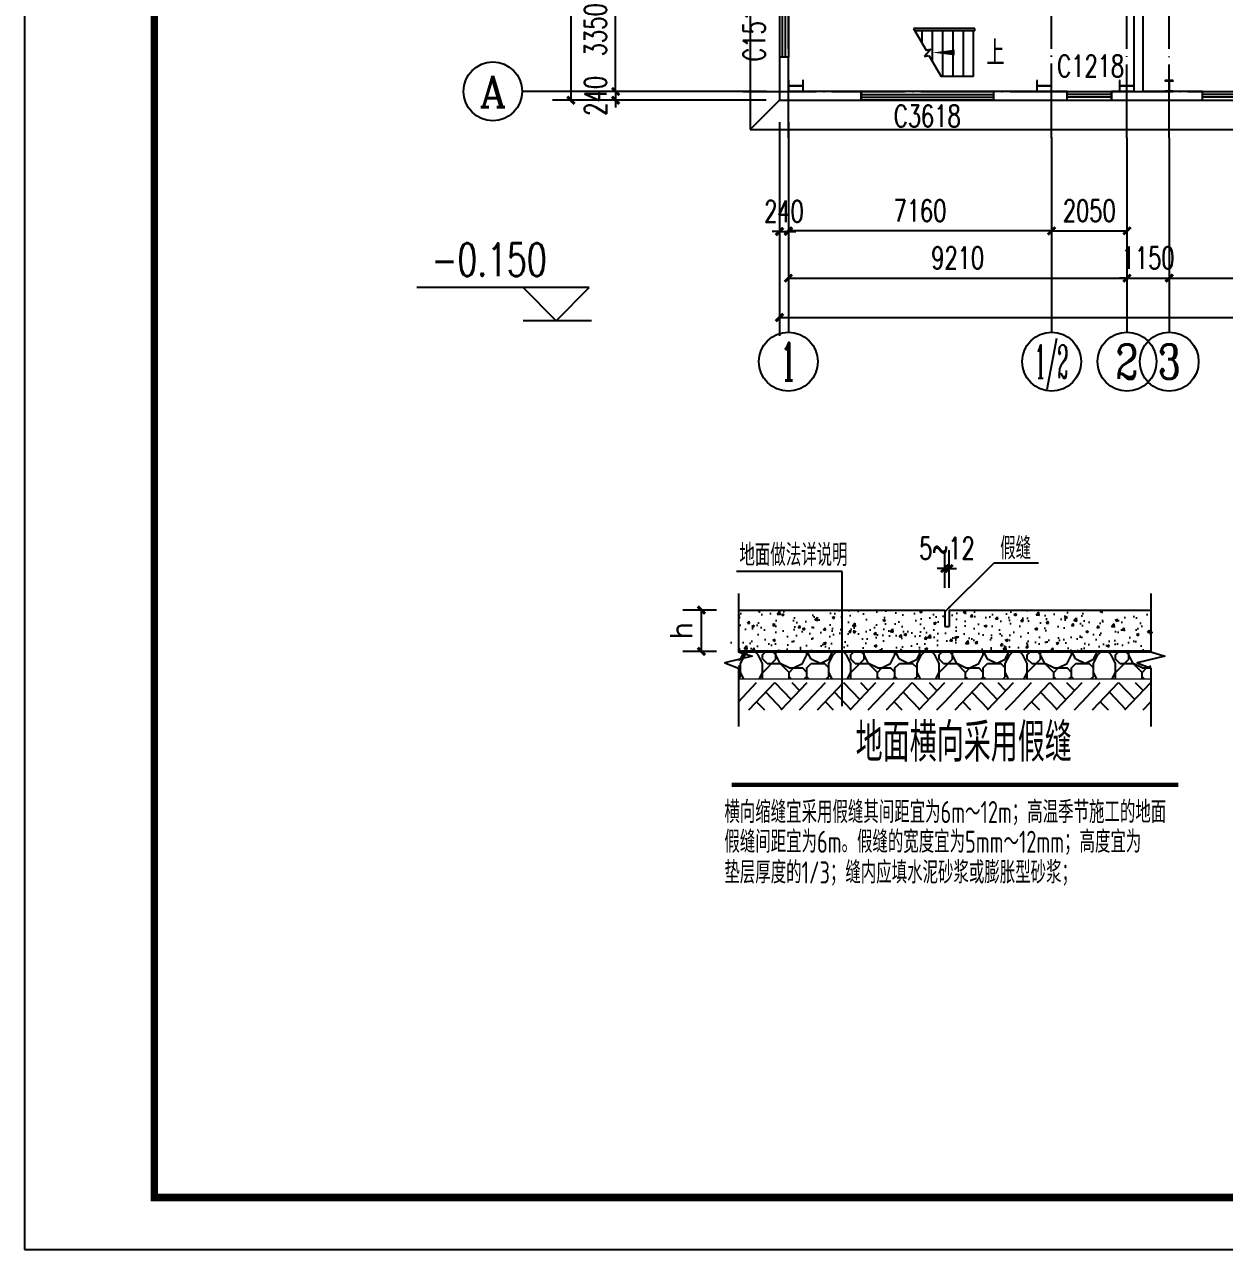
# Model space of a CAD drawing. Extents: x -89996 to 1006241, y -2176 to 440573.
# Drawn here: x 90043 to 122682, y 190896 to 224204 of the extents above; entities that cross this region are included whole.
import ezdxf
from ezdxf.enums import TextEntityAlignment as Align

# ---------------------------------------------------------------- set-up
doc = ezdxf.new("R2010")
doc.units = 0
doc.header["$LTSCALE"] = 1000
doc.header["$MEASUREMENT"] = 0
doc.linetypes.add('DOTE', pattern=[2.42, 2, -0.2, 0.02, -0.2])
for name, color, linetype in [('AXIS', 3, 'Continuous'), ('AXIS_TEXT', 7, 'Continuous'), ('BOLT', 251, 'Continuous'), ('DIM_SYMB', 3, 'Continuous'), ('DOTE', 1, 'DOTE'), ('GROUND', 2, 'Continuous'), ('GZ', 50, 'Continuous'), ('PUB_TEXT', 7, 'Continuous'), ('PUB_TITLE', 4, 'Continuous'), ('STAIR', 2, 'Continuous'), ('TEXT', 7, 'Continuous'), ('WALL', 9, 'Continuous'), ('WINDOW', 4, 'Continuous'), ('WINDOW_TEXT', 7, 'Continuous')]:
    doc.layers.add(name, color=color, linetype=linetype)
doc.styles.add('_TCH_AXIS', font='COMPLEX', dxfattribs={"bigfont": 'GBCBIG'})
doc.styles.add('_TCH_DIM', font='SIMPLEX', dxfattribs={"bigfont": 'GBCBIG'})
doc.styles.add('_TCH_DIM_T3', font='SIMPLEX', dxfattribs={"width": 0.705882, "bigfont": 'GBCBIG'})
doc.styles.add('_TCH_WINDOW', font='SIMPLEX', dxfattribs={"height": 3.5, "bigfont": 'GBCBIG'})
doc.styles.add('COMPLEX', font='COMPLEX')
doc.styles.add('TSSD_Norm', font='tssdeng.shx', dxfattribs={"bigfont": 'hztxt.shx'})
doc.dimstyles.new('_TCH_ARCH&&200', dxfattribs={"dimtxt": 595, "dimasz": 200, "dimexe": 500, "dimexo": 600, "dimgap": 252.5, "dimtad": 1, "dimdec": 0, "dimzin": 0, "dimdsep": 46, "dimtxsty": '_TCH_DIM_T3', "dimblk": 'ARCHTICK', "dimcen": 0.09, "dimclrt": 7, "dimazin": 2, "dimtfac": 1, "dimtdec": 0, "dimtix": 1, "dimtmove": 2, "dimatfit": 3, "dimfxl": 0, "dimtolj": 1, "dimtzin": 0, "dimarcsym": 0})
doc.dimstyles.new('TCH-200-1', dxfattribs={"dimtxt": 595, "dimasz": 200, "dimexe": 500, "dimexo": 600, "dimgap": 252.5, "dimtad": 1, "dimdec": 0, "dimzin": 0, "dimdsep": 46, "dimtxsty": '_TCH_DIM_T3', "dimblk": 'ARCHTICK', "dimcen": 0.09, "dimclrd": 3, "dimclre": 3, "dimclrt": 7, "dimazin": 2, "dimtfac": 1, "dimtdec": 0, "dimtix": 1, "dimtmove": 2, "dimatfit": 3, "dimfxl": 0, "dimtolj": 1, "dimtzin": 0, "dimarcsym": 0})

# ---------------------------------------------------------------- blocks, each defined once
blk = doc.blocks.new('_ArchTick')
at = {"color": 0, "linetype": 'ByBlock', "const_width": 0.4}
blk.add_lwpolyline([(-0.5, -0.5), (0.5, 0.5)], dxfattribs=at)
blk = doc.blocks.new('*D22')
at = {"layer": 'Defpoints', "color": 0, "transparency": 16777216}
for p in [(117979, 221385), (120029, 221385), (120029, 218591)]:
    blk.add_point(p, dxfattribs=at)
at = {"layer": 'WALL', "color": 3, "lineweight": -2, "transparency": 16777216}
for p, q in [((117979, 220785), (117979, 218091)), ((120029, 220785), (120029, 218091)), ((117979, 218591), (120029, 218591))]:
    blk.add_line(p, q, dxfattribs=at)
at = {"layer": 'WALL', "color": 3, "lineweight": -2, "transparency": 16777216, "xscale": 200, "yscale": 200, "zscale": 200, "rotation": 180}
blk.add_blockref('_ArchTick', (117979, 218591), dxfattribs=at)
at = {"layer": 'WALL', "color": 3, "lineweight": -2, "transparency": 16777216, "xscale": 200, "yscale": 200, "zscale": 200}
blk.add_blockref('_ArchTick', (120029, 218591), dxfattribs=at)
at = {"layer": 'WALL', "color": 7, "transparency": 16777216, "insert": (119004, 219141), "char_height": 595, "attachment_point": 5, "style": '_TCH_DIM_T3'}
blk.add_mtext('\\A1;2050', dxfattribs=at)
blk = doc.blocks.new('_AXISO')
blk.add_circle((0, 0), 0.5)
at = {"layer": 'AXIS_TEXT', "style": 'COMPLEX', "width": 1.041667}
blk.add_attdef('A', text='', height=0.56, dxfattribs=at).set_placement((-0.25, -0.28), (0.25, -0.28), align=Align.FIT)
blk = doc.blocks.new('*D3005')
at = {"layer": 'AXIS', "color": 0, "lineweight": -2, "transparency": 16777216}
for p, q in [((1480, -627), (1480, -4337)), ((10690, -627), (10690, -4337)), ((1480, -3837), (10690, -3837))]:
    blk.add_line(p, q, dxfattribs=at)
at = {"layer": 'Defpoints', "color": 0, "transparency": 16777216}
for p in [(1480, -27), (10690, -27), (10690, -3837)]:
    blk.add_point(p, dxfattribs=at)
at = {"layer": 'AXIS', "color": 0, "lineweight": -2, "transparency": 16777216, "xscale": 200, "yscale": 200, "zscale": 200, "rotation": 180}
blk.add_blockref('_ArchTick', (1480, -3837), dxfattribs=at)
at = {"layer": 'AXIS', "color": 0, "lineweight": -2, "transparency": 16777216, "xscale": 200, "yscale": 200, "zscale": 200}
blk.add_blockref('_ArchTick', (10690, -3837), dxfattribs=at)
at = {"layer": 'AXIS', "color": 7, "transparency": 16777216, "insert": (6085, -3287), "char_height": 595, "attachment_point": 5, "style": '_TCH_DIM_T3'}
blk.add_mtext('\\A1;9210', dxfattribs=at)
blk = doc.blocks.new('*D3006')
at = {"layer": 'AXIS', "color": 0, "lineweight": -2, "transparency": 16777216}
for p, q in [((10690, -627), (10690, -4337)), ((11840, -627), (11840, -4337)), ((10690, -3837), (10490, -3837)), ((10690, -3837), (11840, -3837)), ((11840, -3837), (12040, -3837))]:
    blk.add_line(p, q, dxfattribs=at)
at = {"layer": 'Defpoints', "color": 0, "transparency": 16777216}
for p in [(10690, -27), (11840, -27), (11840, -3837)]:
    blk.add_point(p, dxfattribs=at)
at = {"layer": 'AXIS', "color": 0, "lineweight": -2, "transparency": 16777216, "xscale": 200, "yscale": 200, "zscale": 200}
blk.add_blockref('_ArchTick', (10690, -3837), dxfattribs=at)
at = {"layer": 'AXIS', "color": 0, "lineweight": -2, "transparency": 16777216, "xscale": 200, "yscale": 200, "zscale": 200, "rotation": 180}
blk.add_blockref('_ArchTick', (11840, -3837), dxfattribs=at)
at = {"layer": 'AXIS', "color": 7, "transparency": 16777216, "insert": (11265, -3287), "char_height": 595, "attachment_point": 5, "style": '_TCH_DIM_T3'}
blk.add_mtext('\\A1;1150', dxfattribs=at)
blk = doc.blocks.new('*D3007')
at = {"layer": 'AXIS', "color": 0, "lineweight": -2, "transparency": 16777216}
for p, q in [((11840, -627), (11840, -4337)), ((17240, -627), (17240, -4337)), ((11840, -3837), (17240, -3837))]:
    blk.add_line(p, q, dxfattribs=at)
at = {"layer": 'Defpoints', "color": 0, "transparency": 16777216}
for p in [(11840, -27), (17240, -27), (17240, -3837)]:
    blk.add_point(p, dxfattribs=at)
at = {"layer": 'AXIS', "color": 0, "lineweight": -2, "transparency": 16777216, "xscale": 200, "yscale": 200, "zscale": 200, "rotation": 180}
blk.add_blockref('_ArchTick', (11840, -3837), dxfattribs=at)
at = {"layer": 'AXIS', "color": 0, "lineweight": -2, "transparency": 16777216, "xscale": 200, "yscale": 200, "zscale": 200}
blk.add_blockref('_ArchTick', (17240, -3837), dxfattribs=at)
at = {"layer": 'AXIS', "color": 7, "transparency": 16777216, "insert": (14540, -3287), "char_height": 595, "attachment_point": 5, "style": '_TCH_DIM_T3'}
blk.add_mtext('\\A1;5400', dxfattribs=at)
blk = doc.blocks.new('*D3031')
at = {"layer": 'AXIS', "color": 0, "lineweight": -2, "transparency": 16777216}
for p, q in [((-360, 4590), (-3718, 4590)), ((-3218, 1240), (-3218, 4590)), ((-360, 1240), (-3718, 1240))]:
    blk.add_line(p, q, dxfattribs=at)
at = {"layer": 'Defpoints', "color": 0, "transparency": 16777216}
for p in [(-3218, 4590), (240, 4590), (240, 1240)]:
    blk.add_point(p, dxfattribs=at)
at = {"layer": 'AXIS', "color": 0, "lineweight": -2, "transparency": 16777216, "xscale": 200, "yscale": 200, "zscale": 200}
for p, rotation in [((-3218, 4590), 90), ((-3218, 1240), 270)]:
    blk.add_blockref('_ArchTick', p, dxfattribs=dict(at, rotation=rotation))
at = {"layer": 'AXIS', "color": 7, "transparency": 16777216, "insert": (-3768, 2915), "char_height": 595, "attachment_point": 5, "rotation": 90, "style": '_TCH_DIM_T3'}
blk.add_mtext('\\A1;3350', dxfattribs=at)
blk = doc.blocks.new('*D24')
at = {"layer": 'Defpoints', "color": 0, "transparency": 16777216}
for p in [(110819, 221385), (117979, 221385), (110819, 218591)]:
    blk.add_point(p, dxfattribs=at)
at = {"layer": 'WALL', "color": 3, "lineweight": -2, "transparency": 16777216}
for p, q in [((110819, 220785), (110819, 218091)), ((117979, 220785), (117979, 218091)), ((117979, 218591), (110819, 218591))]:
    blk.add_line(p, q, dxfattribs=at)
at = {"layer": 'WALL', "color": 3, "lineweight": -2, "transparency": 16777216, "xscale": 200, "yscale": 200, "zscale": 200, "rotation": 180}
blk.add_blockref('_ArchTick', (110819, 218591), dxfattribs=at)
at = {"layer": 'WALL', "color": 3, "lineweight": -2, "transparency": 16777216, "xscale": 200, "yscale": 200, "zscale": 200}
blk.add_blockref('_ArchTick', (117979, 218591), dxfattribs=at)
at = {"layer": 'WALL', "color": 7, "transparency": 16777216, "insert": (114399, 219141), "char_height": 595, "attachment_point": 5, "style": '_TCH_DIM_T3'}
blk.add_mtext('\\A1;7160', dxfattribs=at)
blk = doc.blocks.new('*D25')
at = {"layer": 'Defpoints', "color": 0, "transparency": 16777216}
for p in [(110829, 222385), (106121, 222145), (110589, 222145)]:
    blk.add_point(p, dxfattribs=at)
at = {"layer": 'WALL', "color": 3, "lineweight": -2, "transparency": 16777216}
for p, q in [((106121, 222385), (106121, 222585)), ((110229, 222385), (105621, 222385)), ((106121, 222385), (106121, 222145)), ((109989, 222145), (105621, 222145)), ((106121, 222145), (106121, 221945))]:
    blk.add_line(p, q, dxfattribs=at)
at = {"layer": 'WALL', "color": 3, "lineweight": -2, "transparency": 16777216, "xscale": 200, "yscale": 200, "zscale": 200}
for p, rotation in [((106121, 222385), 270), ((106121, 222145), 90)]:
    blk.add_blockref('_ArchTick', p, dxfattribs=dict(at, rotation=rotation))
at = {"layer": 'WALL', "color": 7, "transparency": 16777216, "insert": (105571, 222265), "char_height": 595, "attachment_point": 5, "rotation": 90, "style": '_TCH_DIM_T3'}
blk.add_mtext('\\A1;240', dxfattribs=at)
blk = doc.blocks.new('*D32')
at = {"layer": 'Defpoints', "color": 0, "transparency": 16777216}
for p in [(110819, 262235), (104903, 222145), (110819, 222145)]:
    blk.add_point(p, dxfattribs=at)
at = {"layer": 'WALL', "color": 3, "lineweight": -2, "transparency": 16777216}
for p, q in [((110219, 262235), (104403, 262235)), ((104903, 262235), (104903, 222145)), ((110219, 222145), (104403, 222145))]:
    blk.add_line(p, q, dxfattribs=at)
at = {"layer": 'WALL', "color": 3, "lineweight": -2, "transparency": 16777216, "xscale": 200, "yscale": 200, "zscale": 200}
for p, rotation in [((104903, 262235), 90), ((104903, 222145), 270)]:
    blk.add_blockref('_ArchTick', p, dxfattribs=dict(at, rotation=rotation))
at = {"layer": 'WALL', "color": 7, "transparency": 16777216, "insert": (104353, 242190), "char_height": 595, "attachment_point": 5, "rotation": 90, "style": '_TCH_DIM_T3'}
blk.add_mtext('\\A1;40090', dxfattribs=at)
blk = doc.blocks.new('*D26')
at = {"layer": 'Defpoints', "color": 0, "transparency": 16777216}
for p in [(110579, 222145), (110819, 222145), (110819, 218575)]:
    blk.add_point(p, dxfattribs=at)
at = {"layer": 'WALL', "color": 3, "lineweight": -2, "transparency": 16777216}
for p, q in [((110579, 221545), (110579, 218075)), ((110819, 221545), (110819, 218075)), ((110579, 218575), (110379, 218575)), ((110579, 218575), (110819, 218575)), ((110819, 218575), (111019, 218575))]:
    blk.add_line(p, q, dxfattribs=at)
at = {"layer": 'WALL', "color": 3, "lineweight": -2, "transparency": 16777216, "xscale": 200, "yscale": 200, "zscale": 200}
blk.add_blockref('_ArchTick', (110579, 218575), dxfattribs=at)
at = {"layer": 'WALL', "color": 3, "lineweight": -2, "transparency": 16777216, "xscale": 200, "yscale": 200, "zscale": 200, "rotation": 180}
blk.add_blockref('_ArchTick', (110819, 218575), dxfattribs=at)
at = {"layer": 'WALL', "color": 7, "transparency": 16777216, "insert": (110699, 219125), "char_height": 595, "attachment_point": 5, "style": '_TCH_DIM_T3'}
blk.add_mtext('\\A1;240', dxfattribs=at)
blk = doc.blocks.new('*D27')
at = {"layer": 'Defpoints', "color": 0, "transparency": 16777216}
for p in [(110579, 222145), (199579, 222145), (199579, 216237)]:
    blk.add_point(p, dxfattribs=at)
at = {"layer": 'WALL', "color": 3, "lineweight": -2, "transparency": 16777216}
for p, q in [((110579, 221545), (110579, 215737)), ((199579, 221545), (199579, 215737)), ((110579, 216237), (199579, 216237))]:
    blk.add_line(p, q, dxfattribs=at)
at = {"layer": 'WALL', "color": 3, "lineweight": -2, "transparency": 16777216, "xscale": 200, "yscale": 200, "zscale": 200, "rotation": 180}
blk.add_blockref('_ArchTick', (110579, 216237), dxfattribs=at)
at = {"layer": 'WALL', "color": 3, "lineweight": -2, "transparency": 16777216, "xscale": 200, "yscale": 200, "zscale": 200}
blk.add_blockref('_ArchTick', (199579, 216237), dxfattribs=at)
at = {"layer": 'WALL', "color": 7, "transparency": 16777216, "insert": (155079, 216787), "char_height": 595, "attachment_point": 5, "style": '_TCH_DIM_T3'}
blk.add_mtext('\\A1;89000', dxfattribs=at)
blk = doc.blocks.new('*D214')
at = {"layer": 'AXIS', "color": 3, "lineweight": -2, "transparency": 16777216}
for p, q in [((115071, 208883), (115071, 209914)), ((115191, 208883), (115191, 209914)), ((115071, 209414), (114871, 209414)), ((115071, 209414), (115191, 209414)), ((115191, 209414), (115391, 209414))]:
    blk.add_line(p, q, dxfattribs=at)
at = {"layer": 'Defpoints', "color": 0, "transparency": 16777216}
for p in [(115191, 209414), (115071, 208283), (115191, 208283)]:
    blk.add_point(p, dxfattribs=at)
at = {"layer": 'AXIS', "color": 3, "lineweight": -2, "transparency": 16777216, "xscale": 200, "yscale": 200, "zscale": 200}
blk.add_blockref('_ArchTick', (115071, 209414), dxfattribs=at)
at = {"layer": 'AXIS', "color": 3, "lineweight": -2, "transparency": 16777216, "xscale": 200, "yscale": 200, "zscale": 200, "rotation": 180}
blk.add_blockref('_ArchTick', (115191, 209414), dxfattribs=at)
at = {"layer": 'AXIS', "color": 7, "transparency": 16777216, "insert": (115131, 209964), "char_height": 595, "attachment_point": 5, "style": '_TCH_DIM_T3'}
blk.add_mtext('\\A1;5~12', dxfattribs=at)
blk = doc.blocks.new('*U212')
for p, q in [((0, -413), (350, -62)), ((200, -562), (700, -62)), ((700, -62), (1013, -375)), ((825, -562), (1325, -62)), ((1025, -62), (1175, -212)), ((350, -413), (500, -562)), ((525, -238), (837, -550)), ((1175, -562), (1325, -413))]:
    blk.add_line(p, q)
blk = doc.blocks.new('*D220')
at = {"color": 3, "lineweight": -2, "transparency": 16777216}
for p, q in [((108863, 208283), (107952, 208283)), ((108452, 208283), (108452, 207159)), ((108863, 207159), (107952, 207159))]:
    blk.add_line(p, q, dxfattribs=at)
at = {"layer": 'Defpoints', "color": 0, "transparency": 16777216}
for p in [(109463, 208283), (108452, 207159), (109463, 207159)]:
    blk.add_point(p, dxfattribs=at)
at = {"color": 3, "lineweight": -2, "transparency": 16777216, "xscale": 200, "yscale": 200, "zscale": 200}
for p, rotation in [((108452, 208283), 90), ((108452, 207159), 270)]:
    blk.add_blockref('_ArchTick', p, dxfattribs=dict(at, rotation=rotation))
at = {"color": 7, "transparency": 16777216, "insert": (107902, 207721), "char_height": 595, "attachment_point": 5, "rotation": 90, "style": '_TCH_DIM_T3'}
blk.add_mtext('\\A1;{\\W1;h}', dxfattribs=at)
blk = doc.blocks.new('$TCHSYS$WIN2D')
for p, q in [((-0.5, 0.5), (0.5, 0.5)), ((-0.5, 0.5), (-0.5, -0.5)), ((0.5, 0.5), (0.5, -0.5)), ((0.5, 0.1667), (-0.5, 0.1667)), ((0.5, -0.1667), (-0.5, -0.1667)), ((-0.5, -0.5), (0.5, -0.5))]:
    blk.add_line(p, q)
blk = doc.blocks.new('A$C3A647AB8')
at = {"layer": 'AXIS'}
for p, q in [((240, 1240), (-5757.4, 1240)), ((1480, -26.8), (1480, -5307.8)), ((10690.2, -26.8), (10690.2, -5307.8)), ((11840, -26.8), (11840, -5307.8))]:
    blk.add_line(p, q, dxfattribs=at)
at = {"layer": 'DOTE'}
for p, q in [((1480, -26.8), (1480, 41826.8)), ((8640.2, -24.6), (8640.2, 41826.8)), ((10690.2, -24.6), (10690.2, 41826.8)), ((11840, -26.8), (11840, 41826.8)), ((240, 1240), (91240, 1240))]:
    blk.add_line(p, q, dxfattribs=at)
at = {"layer": 'GZ'}
for points in [[(1480, 1540), (1480, 1240), (1490, 1240), (1490, 1383.2), (1495, 1387), (1865.3, 1387), (1870, 1383.2), (1870, 1240), (1880, 1240), (1880, 1540), (1870, 1540), (1870, 1397), (1865.5, 1393), (1495, 1393), (1490, 1397), (1490, 1540), (1480, 1540)], [(8240.2, 1540), (8240.2, 1240), (8250.2, 1240), (8250.2, 1383.2), (8255.2, 1387), (8625.5, 1387), (8630.2, 1383.2), (8630.2, 1240), (8640.2, 1240), (8640.2, 1540), (8630.2, 1540), (8630.2, 1397), (8625.7, 1393), (8255.2, 1393), (8250.2, 1397), (8250.2, 1540), (8240.2, 1540)], [(10490, 1540), (10490, 1240), (10500, 1240), (10500, 1383.2), (10505, 1387), (10875.3, 1387), (10880, 1383.2), (10880, 1240), (10890, 1240), (10890, 1540), (10880, 1540), (10880, 1397), (10875.5, 1393), (10505, 1393), (10500, 1397), (10500, 1540), (10490, 1540)], [(11950, 1540), (11730, 1540), (11730, 1530), (11833.1, 1530), (11837, 1525), (11837, 1254.6), (11833.1, 1250), (11730, 1250), (11730, 1240), (11950, 1240), (11950, 1250), (11847, 1250), (11843, 1254.5), (11843, 1525), (11847, 1530), (11950, 1530), (11950, 1540)]]:
    blk.add_lwpolyline(points, close=True, dxfattribs=at)
at = {"layer": 'AXIS'}
ref = blk.add_blockref('_AXISO', (-6557.4, 1240), dxfattribs=dict(at, xscale=1600, yscale=1600, zscale=1600))
ref.add_attrib('A', 'A', dxfattribs={"layer": 'AXIS_TEXT', "height": 850.4, "style": '_TCH_AXIS'}).set_placement((-6921.9, 814.8), (-6193, 814.8), align=Align.FIT)
ref = blk.add_blockref('_AXISO', (1480, -6107.8), dxfattribs=dict(at, xscale=1600, yscale=1600, zscale=1600))
ref.add_attrib('A', '1', dxfattribs={"layer": 'AXIS_TEXT', "height": 1029.4, "style": '_TCH_AXIS'}).set_placement((1259.4, -6622.5), (1700.6, -6622.5), align=Align.FIT)
ref = blk.add_blockref('_AXISO', (10690.2, -6107.8), dxfattribs=dict(at, xscale=1600, yscale=1600, zscale=1600))
ref.add_attrib('A', '2', dxfattribs={"layer": 'AXIS_TEXT', "height": 931.9, "style": '_TCH_AXIS'}).set_placement((10379.5, -6573.7), (11000.8, -6573.7), align=Align.FIT)
ref = blk.add_blockref('_AXISO', (11840, -6107.8), dxfattribs=dict(at, xscale=1600, yscale=1600, zscale=1600))
ref.add_attrib('A', '3', dxfattribs={"layer": 'AXIS_TEXT', "height": 931.9, "style": '_TCH_AXIS'}).set_placement((11529.4, -6573.7), (12150.6, -6573.7), align=Align.FIT)
for p1, p2, distance, picture, middle in [((240, 1240), (240, 4590), 3458.2, '*D3031', (-3768.2, 2915)), ((1480, -26.8), (10690.2, -26.8), -3809.8, '*D3005', (6085.1, -3286.6)), ((10690.2, -26.8), (11840, -26.8), -3809.8, '*D3006', (11265.1, -3286.6)), ((11840, -26.8), (17240, -26.8), -3809.8, '*D3007', (14540, -3286.6))]:
    dim = blk.add_aligned_dim(p1=p1, p2=p2, distance=distance, dimstyle='_TCH_ARCH&&200', dxfattribs=at)
    dim.commit()
    dim.dimension.update_dxf_attribs({"geometry": picture, "text_midpoint": middle})

msp = doc.modelspace()

# ---------------------------------------------------------------- hatches: boundary and pattern name
at = {"layer": 'BOLT'}
h = msp.add_hatch(dxfattribs=at)
h.set_pattern_fill('混凝土', color=256, scale=95.980801, style=0)
h.set_pattern_definition([(50, (-2199059.2, -1243682.8), (688.43207, -60.23), [71.9856, -791.8416]), (355, (-2199059.2, -1243682.8), (-133.17464, 721.96003), [57.58848, -633.47329]), (100.4514, (-2199001.85, -1243687.8), (555.25794, 661.7296), [61.17834, -672.96181]), (46.1842, (-2199059.2, -1243490.85), (1024.3465, -158.86648), [107.9784, -1187.7624]), (96.6356, (-2198973.9, -1243504.1), (897.09675, 934.96613), [91.76752, -1009.44256]), (351.1842, (-2199059.2, -1243490.8), (897.09602, 934.96684), [86.38272, -950.20993]), (21, (-2198963.23, -1243538.84), (572.91617, -386.43684), [71.9856, -791.8416]), (326, (-2198963.2, -1243538.84), (233.536, 696.00482), [57.58848, -633.47329]), (71.4514, (-2198915.5, -1243571.04), (806.45241, 309.56735), [61.17834, -672.96181]), (37.5, (-2199059.22, -1243682.8), (11.671127, 319.514187), [0, -625.79482, 0, -643.071366, 0, -635.872806]), (7.5, (-2199059.2, -1243682.8), (252.49625, 378.55952), [0, -366.64666, 0, -611.3977, 0, -242.35152]), (327.5, (-2199273.25, -1243682.8), (512.36705, -21.648347), [0, -239.952, 0, -748.65025, 0, -993.40129]), (317.5, (-2199369.23, -1243682.8), (559.74676, 96.081564), [0, -311.9376, 0, -497.18055, 0, -705.45889])])
h.paths.add_polyline_path([(120679.46, 207158.79), (120679.46, 207285.03), (120285.79, 207424.7), (121073.13, 207563.53), (120679.46, 207706.82), (120679.46, 208282.96), (115191.42, 208282.96), (115191.42, 207833.05), (115071.44, 207833.05), (115071.44, 208282.96), (109463.43, 208282.96), (109463.43, 207706.82), (109857.1, 207563.53), (109069.76, 207424.7), (109463.43, 207285.03), (109463.43, 207158.79)])
h = msp.add_hatch(dxfattribs=at)
h.set_pattern_fill('STONES', color=256, scale=2399.520024, style=0, pattern_type=2)
h.set_pattern_definition([(0, (-2197379.6, -1243682.8), (0, 2399.52), [119.976, -359.928, 119.976, -1799.64]), (0, (-2196779.7, -1243442.9), (0, 2399.52), [119.976, -2279.544]), (0, (-2197979.4, -1243203), (0, 2399.52), [239.952, -2159.568]), (0, (-2198579.3, -1243083), (0, 2399.52), [359.928, -2039.592]), (0, (-2197379.6, -1242963), (0, 2399.52), [239.952, -239.952, 359.928, -1559.688]), (0, (-2197499.5, -1242603), (0, 2399.52), [359.928, -2039.592]), (0, (-2198099.4, -1242483), (0, 2399.52), [359.928, -839.832, 359.928, -839.832]), (0, (-2198579.3, -1242123.1), (0, 2399.52), [359.928, -119.976, 119.976, -1799.64]), (0, (-2197019.6, -1241883.2), (0, 2399.52), [119.976, -2279.544]), (0, (-2197499.5, -1241643.2), (0, 2399.52), [239.952, -2159.568]), (90, (-2199059.2, -1241523.2), (-2399.52, 1e-13), [239.952, -2159.568]), (90, (-2198819.3, -1243203), (-2399.52, 1e-13), [119.976, -239.952, 359.928, -1679.664]), (90, (-2198219.4, -1242963), (-2399.52, 1e-13), [479.904, -119.976, 119.976, -1679.664]), (90, (-2197859.5, -1242363), (-2399.52, 1e-13), [359.928, -2039.592]), (90, (-2197739.5, -1243442.9), (-2399.52, 1e-13), [239.952, -2159.568]), (90, (-2197619.5, -1241523.2), (-2399.52, 1e-13), [239.952, -2159.568]), (90, (-2197499.5, -1242963), (-2399.52, 1e-13), [239.952, -1199.76, 119.976, -839.832]), (90, (-2197139.6, -1241763.2), (-2399.52, 1e-13), [119.976, -119.976, 119.976, -2039.592]), (90, (-2197019.6, -1242843), (-2399.52, 1e-13), [239.952, -359.928, 239.952, -1559.688]), (90, (-2196899.6, -1243442.9), (-2399.52, 1e-13), [239.952, -2159.568]), (45, (-2198939.2, -1243442.9), (3e-13, 2399.52), [339.3425, -678.6867, 509.015, -1866.3895]), (45, (-2199059.2, -1243442.9), (3e-13, 2399.52), [339.3434, -3054.0904]), (45, (-2197739.5, -1243202.9), (3e-13, 2399.52), [339.3434, -3054.0904]), (45, (-2197979.4, -1242003.1), (3e-13, 2399.52), [339.3434, -3054.0904]), (45, (-2196899.6, -1243202.9), (3e-13, 2399.52), [339.3434, -3054.0904]), (45, (-2198939.2, -1242963), (3e-13, 2399.52), [169.6717, -3223.762]), (45, (-2198699.3, -1242243.1), (3e-13, 2399.52), [169.6717, -3223.762]), (45, (-2198459.3, -1243083), (3e-13, 2399.52), [169.6717, -3223.762]), (45, (-2198219.4, -1242243.1), (3e-13, 2399.52), [169.6717, -3223.762]), (45, (-2197499.5, -1242723), (3e-13, 2399.52), [169.6717, -3223.762]), (45, (-2197499.5, -1241403.3), (3e-13, 2399.52), [169.6717, -3223.762]), (45, (-2197259.6, -1241643.2), (3e-13, 2399.52), [169.6717, -3223.762]), (45, (-2197139.6, -1242963), (3e-13, 2399.52), [169.6717, -3223.762]), (45, (-2197019.6, -1243562.8), (3e-13, 2399.52), [169.6717, -3223.762]), (45, (-2197019.6, -1242603), (3e-13, 2399.52), [169.6717, -3223.762]), (45, (-2197019.6, -1241403.3), (3e-13, 2399.52), [169.6717, -3223.762]), (45, (-2196899.6, -1241883.2), (3e-13, 2399.52), [169.6717, -3223.762]), (135, (-2197379.6, -1241643.2), (-2399.52, 3e-13), [169.6717, -3223.762]), (135, (-2197139.6, -1241403.3), (-2399.52, 3e-13), [169.6717, -3223.762]), (135, (-2197019.6, -1241883.2), (-2399.52, 3e-13), [169.6717, -3223.762]), (135, (-2196659.7, -1241403.3), (-2399.52, 3e-13), [169.6717, -3223.762]), (135, (-2197859.5, -1242243.1), (-2399.52, 3e-13), [169.6717, -3223.762]), (135, (-2198099.4, -1242483), (-2399.52, 3e-13), [169.6717, -3223.762]), (135, (-2198819.3, -1243083), (-2399.52, 3e-13), [169.6717, -3223.762]), (135, (-2198579.3, -1243083), (-2399.52, 3e-13), [169.6717, -3223.762]), (135, (-2198339.4, -1242243.1), (-2399.52, 3e-13), [169.6717, -3223.762]), (135, (-2198819.3, -1242603), (-2399.52, 3e-13), [169.6717, -3223.762]), (135, (-2197379.6, -1242963), (-2399.52, 3e-13), [169.6717, -3223.762]), (135, (-2197019.6, -1242723), (-2399.52, 3e-13), [169.6717, -3223.762]), (135, (-2196899.6, -1243202.9), (-2399.52, 3e-13), [169.6717, -3223.762]), (135, (-2196899.6, -1242963), (-2399.52, 3e-13), [169.6717, -3223.762]), (135, (-2196779.7, -1243442.9), (-2399.52, 3e-13), [169.6717, -3223.762]), (135, (-2198699.3, -1242003.1), (-2399.52, 3e-13), [339.3434, -3054.0904]), (135, (-2197499.5, -1242723), (-2399.52, 3e-13), [339.3434, -3054.0904]), (135, (-2197619.5, -1243562.8), (-2399.52, 3e-13), [848.3584, -2545.0753]), (26.56505, (-2199059.2, -1242483), (2399.52002, 1e-06), [268.2663, -5097.2235]), (26.56505, (-2198699.3, -1243202.9), (2399.52002, 1e-06), [268.2663, -5097.2235]), (26.56505, (-2198219.4, -1242123.1), (2399.52002, 1e-06), [268.2663, -5097.2235]), (26.56505, (-2197259.6, -1243682.8), (2399.52002, 1e-06), [268.2663, -5097.2235]), (26.56505, (-2197619.5, -1243082.9), (2399.52002, 1e-06), [268.2663, -5097.2235]), (26.56505, (-2197379.6, -1242603), (2399.52002, 1e-06), [268.2663, -5097.2235]), (26.56505, (-2197739.5, -1241763.2), (2399.52002, 1e-06), [268.2663, -5097.2235]), (26.56505, (-2196899.6, -1241883.2), (2399.52002, 1e-06), [268.2663, -5097.2235]), (63.43495, (-2198819.3, -1242483), (1e-06, 2399.52002), [268.2663, -5097.2235]), (63.43495, (-2198819.3, -1242363.1), (1e-06, 2399.52002), [268.2663, -5097.2235]), (63.43495, (-2197859.5, -1242003.1), (1e-06, 2399.52002), [536.5327, -4828.9572]), (63.43495, (-2197019.6, -1242123.1), (1e-06, 2399.52002), [268.2663, -5097.2235]), (63.43495, (-2197139.6, -1242483), (1e-06, 2399.52002), [268.2663, -5097.2235]), (63.43495, (-2198339.4, -1242963), (1e-06, 2399.52002), [268.2663, -5097.2235]), (63.43495, (-2197139.6, -1241643.2), (1e-06, 2399.52002), [268.2663, -5097.2235]), (63.43495, (-2196779.7, -1241763.2), (1e-06, 2399.52002), [268.2663, -5097.2235]), (116.56505, (-2198939.2, -1241763.2), (-1e-06, 2399.52002), [268.2663, -5097.2235]), (116.56505, (-2197619.5, -1243682.8), (-1e-06, 2399.52002), [268.2663, -5097.2235]), (116.56505, (-2198699.3, -1242123.1), (-1e-06, 2399.52002), [268.2663, -5097.2235]), (116.56505, (-2196899.6, -1242363.1), (-1e-06, 2399.52002), [268.2663, -5097.2235]), (116.56505, (-2197739.5, -1242483), (-1e-06, 2399.52002), [268.2663, -5097.2235]), (116.56505, (-2197019.6, -1242003.1), (-1e-06, 2399.52002), [268.2663, -5097.2235]), (116.56505, (-2198219.4, -1242483), (-1e-06, 2399.52002), [268.2663, -5097.2235]), (116.56505, (-2198699.3, -1242963), (-1e-06, 2399.52002), [268.2663, -5097.2235]), (153.43495, (-2198819.3, -1241883.2), (-2399.52002, 1e-06), [268.2663, -5097.2235]), (153.43495, (-2197979.4, -1243202.9), (-2399.52002, 1e-06), [268.2663, -5097.2235]), (153.43495, (-2198459.3, -1242123.1), (-2399.52002, 1e-06), [268.2663, -5097.2235]), (153.43495, (-2197019.6, -1243082.9), (-2399.52002, 1e-06), [268.2663, -5097.2235]), (153.43495, (-2197379.6, -1243682.8), (-2399.52002, 1e-06), [268.2663, -5097.2235]), (153.43495, (-2197139.6, -1241763.2), (-2399.52002, 1e-06), [268.2663, -5097.2235]), (153.43495, (-2197499.5, -1242603), (-2399.52002, 1e-06), [268.2663, -5097.2235]), (153.43495, (-2198819.3, -1241883.2), (-2399.52002, 1e-06), [268.2663, -5097.2235]), (153.43495, (-2196659.7, -1242483), (-2399.52002, 1e-06), [268.2663, -5097.2235]), (243.43495, (-2198939.2, -1243442.9), (-1e-06, -2399.52002), [268.2663, -5097.2235])])
h.paths.add_polyline_path([(120679.46, 207158.79), (109463.43, 207158.79), (109463.43, 206408.94), (120679.46, 206408.94)])

# ---------------------------------------------------------------- linework, layer by layer
at = {"linetype": 'ByBlock', "elevation": -7568.5}
for points in [[(109463.43, 208732.96), (109463.43, 208282.96), (109463.43, 207146.16), (109838.43, 207026.16), (109089.37, 206848.69), (109463.43, 206702.16), (109463.43, 205565.36), (109463.43, 205115.36)], [(120679.46, 208732.96), (120679.46, 208282.96), (120679.46, 207146.16), (121054.46, 207026.16), (120305.4, 206848.69), (120679.46, 206702.16), (120679.46, 205565.36), (120679.46, 205115.36)], [(109463.43, 208282.96), (115071.44, 208282.96)], [(115071.44, 208282.96), (115071.44, 207833.05)], [(115191.42, 208282.96), (115191.42, 207833.05)], [(115191.42, 208282.96), (120679.46, 208282.96)], [(115071.44, 207833.05), (115191.42, 207833.05)]]:
    msp.add_lwpolyline(points, dxfattribs=at)
at = {"color": 6, "ltscale": 10, "elevation": -7568.5}
for points, const_width in [([(109463.43, 207158.79), (120679.46, 207158.79)], 78.73), ([(109463.43, 206408.94), (120679.46, 206408.94)], 39.37)]:
    msp.add_lwpolyline(points, dxfattribs=dict(at, const_width=const_width))
at = {"color": 3, "const_width": 117.6}
msp.add_lwpolyline([(109275.18, 203534.31), (121427.14, 203534.31)], dxfattribs=at)
at = {"layer": 'AXIS'}
for p, q in [((117979.04, 221145.09), (117979.04, 215837.29)), ((105405.05, 217050.35), (100710.05, 217050.35)), ((104505.05, 216150.35), (103605.05, 217050.35)), ((104505.05, 216150.35), (105405.05, 217050.35)), ((105465.05, 216150.35), (103605.05, 216150.35)), ((116415.55, 209567.81, -7568.5), (117623.55, 209567.81, -7568.5)), ((112285.02, 209329.2, -7568.5), (109406.12, 209329.2, -7568.5)), ((112285.02, 205673.21, -7568.5), (112285.02, 209329.2, -7568.5))]:
    msp.add_line(p, q, dxfattribs=at)
at = {"layer": 'DIM_SYMB'}
msp.add_lwpolyline([(115999.04, 223441.45, 0, 0, 0), (114739.04, 223441.45, 0, 160, 0), (115339.04, 223441.45, 0, 0, 0)], format="xyseb", dxfattribs=at)
at = {"layer": 'DOTE'}
msp.add_line((117979.04, 221145.09), (117979.04, 258545.09), dxfattribs=at)
at = {"layer": 'GROUND'}
for p, q in [((109779.04, 242045.09), (109779.04, 221345.09)), ((110579.04, 242045.09), (110579.04, 222145.09)), ((110579.04, 222145.09), (109779.04, 221345.09)), ((110579.04, 222145.09), (141179.04, 222145.09)), ((109779.04, 221345.09), (141179.04, 221345.09))]:
    msp.add_line(p, q, dxfattribs=at)
at = {"layer": 'PUB_TITLE'}
msp.add_lwpolyline([(90043.05, 190896.12), (238643.05, 190896.12), (238643.05, 274896.12), (90043.05, 274896.12)], close=True, dxfattribs=at)
at = {"layer": 'PUB_TITLE', "const_width": 200}
msp.add_lwpolyline([(93578.4, 192310.26), (93578.4, 273481.97), (237228.91, 273481.97), (237228.91, 192310.26)], close=True, dxfattribs=at)
at = {"layer": 'STAIR'}
for p, q in [((115859.04, 224091.45), (114223.77, 224091.45)), ((114223.77, 224091.45), (114564.1, 223501.96)), ((115889.04, 224091.45), (114223.77, 224091.45)), ((115889.04, 224031.45), (114258.41, 224031.45)), ((114459.04, 223683.93), (114459.04, 224031.45)), ((114739.04, 223198.96), (114739.04, 224031.45)), ((115019.04, 222791.45), (115019.04, 224031.45)), ((115299.04, 222791.45), (115299.04, 224031.45)), ((115579.04, 222791.45), (115579.04, 224031.45)), ((115859.04, 222791.45), (115859.04, 224031.45)), ((115889.04, 224031.45), (115889.04, 224091.45)), ((114694.5, 223536.91), (114521.61, 223330.86)), ((114564.1, 223501.96), (114694.5, 223536.91)), ((114521.61, 223330.86), (114643.96, 223363.64)), ((114643.96, 223363.64), (114974.32, 222791.45)), ((115859.04, 222791.45), (114974.32, 222791.45))]:
    msp.add_line(p, q, dxfattribs=at)
at = {"layer": 'WALL'}
for p, q in [((120229.04, 222385.09), (120229.04, 259821.09)), ((120469.04, 222385.09), (120469.04, 259941.09)), ((110819.04, 223315.09), (110579.04, 223315.09)), ((110579.04, 223315.09), (110579.04, 222145.09)), ((110819.04, 222385.09), (110819.04, 223315.09)), ((112799.04, 222385.09), (110819.04, 222385.09)), ((112799.04, 222145.09), (112799.04, 222385.09)), ((118404.13, 222385.09), (116399.04, 222385.09)), ((116399.04, 222385.09), (116399.04, 222145.09)), ((118404.13, 222145.09), (118404.13, 222385.09)), ((120229.04, 222385.09), (119604.13, 222385.09)), ((119604.13, 222385.09), (119604.13, 222145.09)), ((122079.04, 222385.09), (120469.04, 222385.09)), ((122079.04, 222145.09), (122079.04, 222385.09)), ((110579.04, 222145.09), (112799.04, 222145.09)), ((116399.04, 222145.09), (118404.13, 222145.09)), ((119604.13, 222145.09), (120349.04, 222145.09)), ((120349.04, 222145.09), (122079.04, 222145.09))]:
    msp.add_line(p, q, dxfattribs=at)

# ---------------------------------------------------------------- block references
at = {"layer": 'AXIS'}
ref = msp.add_blockref('_AXISO', (117979.04, 215037.29), dxfattribs=dict(at, xscale=1600, yscale=1600, zscale=1600))
ref.add_attrib('A', '1/2', dxfattribs={"layer": 'AXIS_TEXT', "height": 905.097, "style": '_TCH_AXIS', "width": 0.411765}).set_placement((117526.49, 214584.74), (118431.59, 214584.74), align=Align.FIT)
at = {"layer": 'BOLT', "xscale": 1.410822111822199, "yscale": 1.499700014959672, "zscale": 1.499700014999689}
for p in [(109463.43, 206408.94, -7568.5), (111332.77, 206408.94, -7568.5), (113202.11, 206408.94, -7568.5), (115071.44, 206408.94, -7568.5), (116940.78, 206408.94, -7568.5), (118810.12, 206408.94, -7568.5)]:
    msp.add_blockref('*U212', p, dxfattribs=at)
at = {"layer": 'WALL'}
msp.add_blockref('A$C3A647AB8', (109339.05, 221145.09), dxfattribs=at)
at = {"layer": 'WINDOW'}
ref = msp.add_blockref('$TCHSYS$WIN2D', (110699.04, 224065.09), dxfattribs=dict(at, xscale=-1500, yscale=-240, zscale=-1500, rotation=90))
ref.add_attrib('A', 'C1518', (110189.04, 223195.09), dxfattribs={"layer": 'WINDOW_TEXT', "height": 595, "rotation": 90, "style": '_TCH_WINDOW', "width": 0.705882})
ref = msp.add_blockref('$TCHSYS$WIN2D', (119004.13, 222265.09), dxfattribs=dict(at, xscale=-1200, yscale=240, zscale=-1200, rotation=180.0000000000078))
ref.add_attrib('A', 'C1218', (118134.13, 222777.06), dxfattribs={"layer": 'WINDOW_TEXT', "height": 595, "style": '_TCH_WINDOW', "width": 0.705882})
ref = msp.add_blockref('$TCHSYS$WIN2D', (123879.04, 222265.09), dxfattribs=dict(at, xscale=-3600, yscale=240, zscale=-3600, rotation=179.999999999999))
ref.add_attrib('A', 'C3618', (122969.04, 222775.09), dxfattribs={"layer": 'WINDOW_TEXT', "height": 595, "rotation": 360, "style": '_TCH_WINDOW', "width": 0.705882})
ref = msp.add_blockref('$TCHSYS$WIN2D', (114599.04, 222265.09), dxfattribs=dict(at, xscale=3600, yscale=-240, zscale=3600, rotation=180.0000000000078))
ref.add_attrib('A', 'C3618', (113689.04, 221418.54), dxfattribs={"layer": 'WINDOW_TEXT', "height": 595, "style": '_TCH_WINDOW', "width": 0.705882})

# ---------------------------------------------------------------- texts
at = {"layer": 'PUB_TEXT', "style": '_TCH_DIM'}
msp.add_text('上', height=675.18, dxfattribs=at).set_placement((116209.04, 223091.45))
at = {"layer": 'PUB_TEXT', "style": '_TCH_DIM', "width": 0.705882}
msp.add_text('-0.150', height=892.5, dxfattribs=at).set_placement((101115.05, 217365.35))
at = {"layer": 'TEXT', "style": 'TSSD_Norm', "width": 0.7}
for s, p in [('假缝', (116580.83, 209662.69, -5676.38)), ('地面做法详说明', (109488.44, 209479.17, -5676.38))]:
    msp.add_text(s, height=600, dxfattribs=at).set_placement(p)
for s, height, p in [('地面横向采用假缝', 1050, (112649.39, 203846.49, -2658.93)), ('横向缩缝宜采用假缝其间距宜为6m～12m；高温季节施工的地面', 600, (109078.98, 202309.85, -2658.93)), ('假缝间距宜为6m。假缝的宽度宜为5mm～12mm；高度宜为  ', 600, (109078.98, 201502.59, -2658.93)), ('垫层厚度的1/3；缝内应填水泥砂浆或膨胀型砂浆；  ', 600, (109078.98, 200667.49, -2658.93))]:
    msp.add_text(s, height=height, dxfattribs=at).set_placement(p, align=Align.BOTTOM_LEFT)

# ---------------------------------------------------------------- dimensions: what is measured, and where the dimension line sits
dim = msp.add_linear_dim(base=(108452.18, 207158.79, -7568.5), p1=(109463.43, 208282.96, -7568.5), p2=(109463.43, 207158.79, -7568.5), angle=90, text='{\\W1;h}', dimstyle='TCH-200-1')
dim.commit()
dim.dimension.update_dxf_attribs({"geometry": '*D220', "text_midpoint": (107902.18, 207720.88, -7568.5)})
at = {"layer": 'AXIS'}
dim = msp.add_linear_dim(base=(115191.42, 209414.24), p1=(115071.44, 208282.96), p2=(115191.42, 208282.96), text='5~12', dimstyle='TCH-200-1', dxfattribs=at)
dim.commit()
dim.dimension.update_dxf_attribs({"geometry": '*D214', "text_midpoint": (115131.43, 209964.24)})
at = {"layer": 'WALL'}
for base, p1, p2, angle, picture, middle in [((104902.73, 222145.09), (110819.04, 262235.09), (110819.04, 222145.09), 90, '*D32', (104352.73, 242190.09)), ((106120.88, 222145.09), (110829.04, 222385.09), (110589.04, 222145.09), 270, '*D25', (105570.88, 222265.09)), ((110819.04, 218591), (117979.04, 221385.09), (110819.04, 221385.09), 180, '*D24', (114399.04, 219141))]:
    dim = msp.add_linear_dim(base=base, p1=p1, p2=p2, angle=angle, dimstyle='TCH-200-1', dxfattribs=at)
    dim.commit()
    dim.dimension.update_dxf_attribs({"geometry": picture, "text_midpoint": middle})
for base, p1, p2, picture, middle in [((110819.04, 218574.67), (110579.04, 222145.09), (110819.04, 222145.09), '*D26', (110699.04, 219124.67)), ((199579.04, 216236.55), (110579.04, 222145.09), (199579.04, 222145.09), '*D27', (155079.04, 216786.55)), ((120029.22, 218591), (117979.04, 221385.09), (120029.22, 221385.09), '*D22', (119004.13, 219141))]:
    dim = msp.add_linear_dim(base=base, p1=p1, p2=p2, dimstyle='TCH-200-1', dxfattribs=at)
    dim.commit()
    dim.dimension.update_dxf_attribs({"geometry": picture, "text_midpoint": middle})

# ---------------------------------------------------------------- leaders
at = {"layer": 'AXIS'}
msp.add_leader([(115071.44, 208231.1, -7568.5), (116415.55, 209567.81, -7568.5)], dimstyle='TCH-200-1', dxfattribs=at)

doc.saveas('drawing.dxf')
